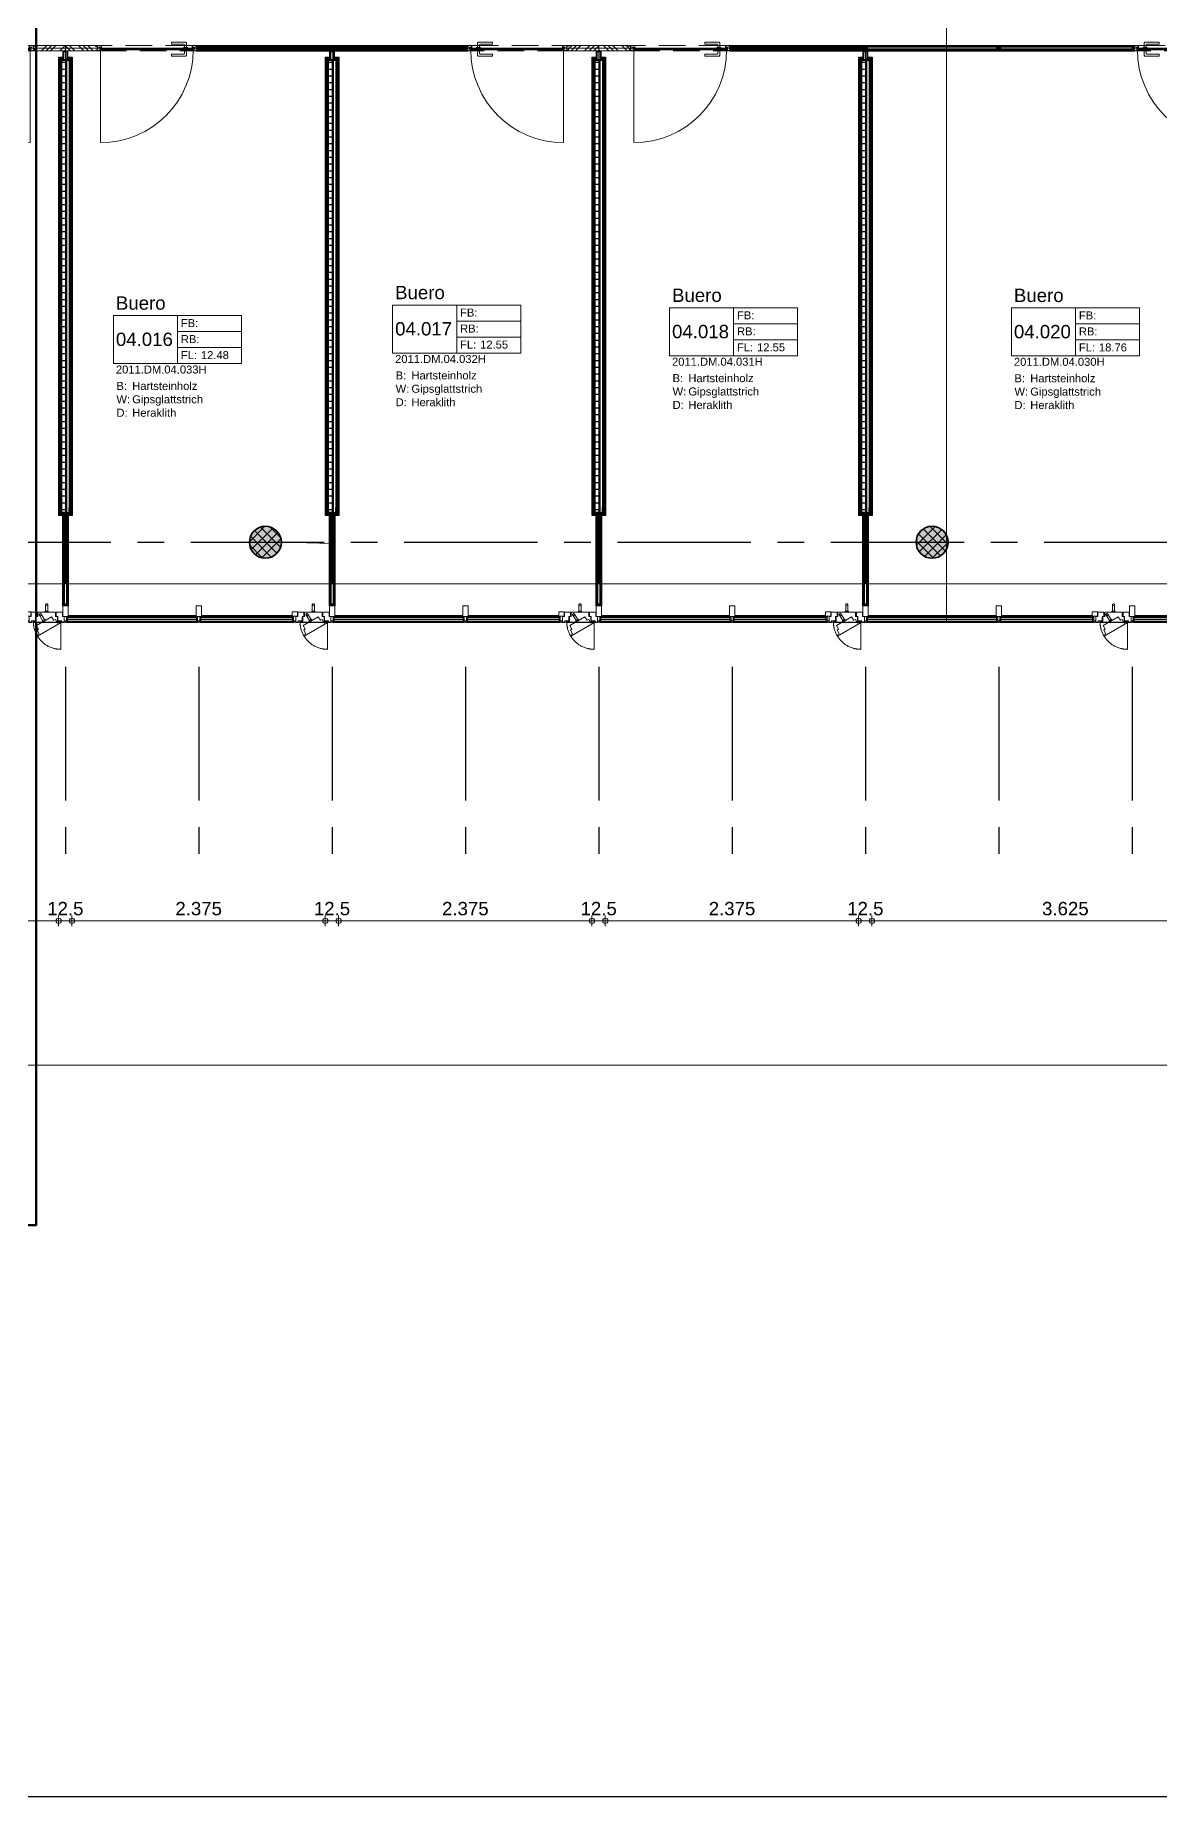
# Model space of a CAD drawing. Header units: millimetres. Extents: x -5 to 111, y -3 to 86.
# Drawn here: x 17.94 to 28.49, y -2.86 to 13.65 of the extents above; entities that cross this region are included whole.
import ezdxf

# ---------------------------------------------------------------- set-up
doc = ezdxf.new("R2010")
doc.units = ezdxf.units.MM
doc.set_wipeout_variables(frame=1)
doc.linetypes.add('MITTE', pattern=[2, 1.25, -0.25, 0.25, -0.25])
doc.linetypes.add('STRICHLINIE2', pattern=[0.375, 0.25, -0.125])
for name, color, linetype, lineweight in [('A1------D-', 9, 'Continuous', 18), ('A1------J-', 10, 'Continuous', 50), ('A1------W-', 9, 'Continuous', 25), ('A1E00---E-', 3, 'MITTE', 25), ('A1E2----E-', 4, 'Continuous', 35), ('A1E2----H-', 5, 'Continuous', 18), ('A1E5----E-', 3, 'Continuous', 25), ('A1M11---E-', 3, 'Continuous', 25), ('A1M11---H-', 5, 'Continuous', 25), ('A1M16---E-', 5, 'Continuous', 18), ('A1M62---E-', 5, 'Continuous', 18), ('A1Z21---E-', 210, 'Continuous', 18), ('A1Z23---E-', 214, 'Continuous', 18), ('A1Z29---T-', 5, 'Continuous', 18)]:
    doc.layers.add(name, color=color, linetype=linetype, lineweight=lineweight)
doc.layers.add('A1------H-', color=8, linetype='Continuous')
doc.styles.add('ARIAL', font='ARIAL.TTF')
doc.dimstyles.new('MST1_50m', dxfattribs={"dimtxt": 0.125, "dimasz": 0.05, "dimexe": 0.05, "dimexo": 0.1, "dimgap": 0.05, "dimtad": 1, "dimdec": 3, "dimzin": 9, "dimdsep": 46, "dimtxsty": 'ARIAL', "dimblk": 'ORIGIN', "dimcen": 0, "dimse1": 1, "dimse2": 1, "dimclrd": 256, "dimclre": 256, "dimclrt": 256, "dimadec": 0, "dimazin": 0, "dimtfac": 1, "dimtdec": 3, "dimtix": 1, "dimtmove": 0, "dimatfit": 3, "dimldrblk": 'ORIGIN', "dimfxl": 0, "dimlwd": -1, "dimlwe": -1, "dimarcsym": 0})

# ---------------------------------------------------------------- blocks, each defined once
blk = doc.blocks.new('Gruppe-11')
at = {"layer": 'A1M16---E-', "linetype": 'Continuous', "lineweight": 5}
h = blk.add_hatch(dxfattribs=at)
h.set_pattern_fill('HARTHOLZ', color=256, style=0, pattern_type=2)
h.set_pattern_definition([(45, (0, 0), (-0.084853, 0.084853), []), (45, (-0.02121, 0.02121), (-0.084853, 0.084853), []), (45, (-0.04243, 0.04243), (-0.084853, 0.084853), [])])
h.paths.add_polyline_path([(0.3225, 0.43355), (0.3225, 0.39355), (0.3425, 0.39355), (0.3425, 0.38855), (0.6225, 0.38855), (0.6225, 0.43855), (0.3425, 0.43855), (0.3425, 0.43355)])
at = {"layer": 'A1M16---E-', "linetype": 'Continuous', "lineweight": 9}
blk.add_lwpolyline([(0.3225, 0.43355), (0.3225, 0.39355), (0.3425, 0.39355), (0.3425, 0.38855), (0.6225, 0.38855), (0.6225, 0.43855), (0.3425, 0.43855), (0.3425, 0.43355)], close=True, dxfattribs=at)
blk = doc.blocks.new('Gruppe-12')
at = {"layer": 'A1M16---E-', "linetype": 'Continuous', "lineweight": 0}
for points in [[(-0.592, 0.413), (-0.584, 0.413), (-0.584, 0.391), (-0.622, 0.391), (-0.622, 0.389), (-0.582, 0.389), (-0.582, 0.415), (-0.59, 0.415), (-0.59, 0.419), (-0.567, 0.419), (-0.567, 0.439), (-0.622, 0.439), (-0.622, 0.437), (-0.569, 0.437), (-0.569, 0.421), (-0.592, 0.421)], [(-0.577, 0.412), (0.293, 0.412), (0.293, 0.406), (-0.577, 0.406)], [(-0.577, 0.405), (0.293, 0.405), (0.293, 0.399), (-0.577, 0.399)], [(0.308, 0.413), (0.3, 0.413), (0.3, 0.391), (0.338, 0.391), (0.338, 0.389), (0.298, 0.389), (0.298, 0.415), (0.306, 0.415), (0.306, 0.419), (0.283, 0.419), (0.283, 0.439), (0.338, 0.439), (0.338, 0.437), (0.285, 0.437), (0.285, 0.421), (0.308, 0.421)]]:
    blk.add_hatch(color=256, dxfattribs=at).paths.add_polyline_path(points)
at = {"layer": 'A1M16---E-', "linetype": 'STRICHLINIE2', "lineweight": 9}
for p, q in [((0.298, 0.389), (-0.582, 0.389)), ((-0.567, 0.439), (0.283, 0.439))]:
    blk.add_line(p, q, dxfattribs=at)
at = {"layer": 'A1M16---E-', "linetype": 'Continuous', "lineweight": 9}
blk.add_line((0.293, 0.399), (0.293, -0.471), dxfattribs=at)
for points in [[(-0.592, 0.413), (-0.584, 0.413), (-0.584, 0.391), (-0.622, 0.391), (-0.622, 0.389), (-0.582, 0.389), (-0.582, 0.415), (-0.59, 0.415), (-0.59, 0.419), (-0.567, 0.419), (-0.567, 0.439), (-0.622, 0.439), (-0.622, 0.437), (-0.569, 0.437), (-0.569, 0.421), (-0.592, 0.421)], [(-0.607, 0.391), (-0.607, 0.437), (-0.569, 0.437), (-0.569, 0.421), (-0.592, 0.421), (-0.592, 0.413), (-0.584, 0.413), (-0.584, 0.391)], [(-0.59, 0.419), (-0.567, 0.419), (-0.567, 0.415), (-0.59, 0.415)], [(-0.577, 0.412), (0.293, 0.412), (0.293, 0.406), (-0.577, 0.406)], [(-0.577, 0.405), (0.293, 0.405), (0.293, 0.399), (-0.577, 0.399)], [(-0.509, 0.412), (-0.499, 0.412), (-0.499, 0.399), (-0.509, 0.399)], [(0.308, 0.413), (0.3, 0.413), (0.3, 0.391), (0.338, 0.391), (0.338, 0.389), (0.298, 0.389), (0.298, 0.415), (0.306, 0.415), (0.306, 0.419), (0.283, 0.419), (0.283, 0.439), (0.338, 0.439), (0.338, 0.437), (0.285, 0.437), (0.285, 0.421), (0.308, 0.421)], [(0.283, 0.419), (0.306, 0.419), (0.306, 0.415), (0.283, 0.415)], [(0.323, 0.391), (0.323, 0.437), (0.285, 0.437), (0.285, 0.421), (0.308, 0.421), (0.308, 0.413), (0.3, 0.413), (0.3, 0.391)], [(0.323, 0.437), (0.338, 0.437), (0.338, 0.434), (0.323, 0.434)], [(0.323, 0.394), (0.338, 0.394), (0.338, 0.391), (0.323, 0.391)]]:
    blk.add_lwpolyline(points, close=True, dxfattribs=at)
at = {"layer": 'A1M16---E-', "linetype": 'Continuous', "lineweight": 9, "flags": 128}
for points in [[(-0.523, 0.412), (-0.486, 0.412), (-0.486, 0.419, 0.414214), (-0.488, 0.421), (-0.521, 0.421, 0.414214), (-0.523, 0.419)], [(-0.523, 0.399), (-0.486, 0.399), (-0.486, 0.391, -0.414214), (-0.488, 0.389), (-0.521, 0.389, -0.414214), (-0.523, 0.391)], [(-0.504, 0.471, 0.414214), (-0.514, 0.461), (-0.514, 0.421), (-0.494, 0.421), (-0.494, 0.446, -0.414214), (-0.489, 0.451), (-0.374, 0.451), (-0.374, 0.471)], [(-0.504, 0.339, -0.414214), (-0.514, 0.349), (-0.514, 0.389), (-0.494, 0.389), (-0.494, 0.364, 0.414214), (-0.489, 0.359), (-0.374, 0.359), (-0.374, 0.339)]]:
    blk.add_lwpolyline(points, format="xyb", close=True, dxfattribs=at)
at = {"layer": 'A1M16---E-', "linetype": 'Continuous', "lineweight": 9}
for centre in [(-0.504, 0.427), (-0.504, 0.383)]:
    blk.add_circle(centre, 0.001, dxfattribs=at)
blk.add_arc((0.293, 0.399), 0.87, 180, 270, dxfattribs=at)
at = {"layer": 'A1M16---E-'}
blk.add_blockref('Gruppe-11', (0, 0), dxfattribs=at)
blk = doc.blocks.new('GLASTUERE 125')
at = {"layer": 'A1M16---E-'}
blk.add_blockref('Gruppe-12', (0, 0), dxfattribs=at)
blk = doc.blocks.new('Gruppe-355')
at = {"layer": 'A1E5----E-', "lineweight": 5}
blk.add_line((-0.017, -0.049), (-0.017, -0.307), dxfattribs=at)
blk.add_open_spline([(-0.017, -0.307), (-0.086, -0.307), (-0.206, -0.238), (-0.275, -0.118), (-0.275, -0.049)], degree=2, dxfattribs=at)
blk = doc.blocks.new('Gruppe-356')
at = {"layer": 'A1E5----E-', "lineweight": 5}
blk.add_lwpolyline([(-0.165, 0.05), (-0.135, 0.05), (-0.135, 0.04), (-0.165, 0.04)], close=True, dxfattribs=at)
at = {"layer": 'A1E5----E-', "lineweight": 5, "flags": 128}
blk.add_lwpolyline([(-0.16, 0.11, -0.414214), (-0.15, 0.12, -0.414214), (-0.14, 0.11), (-0.14, 0.05), (-0.16, 0.05), (-0.16, 0.11)], format="xyb", close=True, dxfattribs=at)
at = {"layer": 'A1E5----E-', "lineweight": 5}
blk.add_circle((-0.15, 0.11), 0.01, dxfattribs=at)
blk = doc.blocks.new('Gruppe-357')
at = {"layer": 'A1E5----E-', "linetype": 'STRICHLINIE2', "lineweight": 5, "flags": 128}
blk.add_lwpolyline([(-0.201, 0.023, 0.414214), (-0.215, 0.027, 0.414214), (-0.218, 0.013), (-0.188, -0.038), (-0.171, -0.028), (-0.201, 0.023)], format="xyb", close=True, dxfattribs=at)
at = {"layer": 'A1E5----E-', "linetype": 'STRICHLINIE2', "lineweight": 5}
blk.add_lwpolyline([(-0.167, -0.026), (-0.193, -0.041), (-0.188, -0.05), (-0.162, -0.035)], close=True, dxfattribs=at)
blk.add_circle((-0.21, 0.018), 0.01, dxfattribs=at)
blk = doc.blocks.new('L_ftungsfl_gel Nord')
at = {"lineweight": 5}
blk.add_wipeout([(-0.025, -0.044), (-0.05, -0.044), (-0.05, 0.001), (-0.068, 0.001), (-0.068, 0.04), (-0.232, 0.04), (-0.232, 0.001), (-0.25, 0.001), (-0.25, -0.044), (-0.275, -0.044), (-0.275, -0.054), (-0.025, -0.054)], dxfattribs=at).dxf.layer = 'A1E5----E-'
at = {"layer": 'A1E5----E-', "lineweight": 5}
for points in [[(-0.35, 0.043), (-0.3, 0.043), (-0.3, 0.003), (-0.35, 0.003)], [(-0.297, 0), (-0.315, 0), (-0.315, -0.054), (-0.292, -0.054), (-0.292, -0.039), (-0.255, -0.039), (-0.255, 0.001), (-0.24, 0.001), (-0.24, 0.04), (-0.297, 0.04)], [(-0.025, -0.044), (-0.05, -0.044), (-0.05, 0.001), (-0.068, 0.001), (-0.068, 0.04), (-0.232, 0.04), (-0.232, 0.001), (-0.25, 0.001), (-0.25, -0.044), (-0.275, -0.044), (-0.275, -0.054), (-0.025, -0.054)], [(-0.003, 0), (0.015, 0), (0.015, -0.054), (-0.008, -0.054), (-0.008, -0.039), (-0.045, -0.039), (-0.045, 0.001), (-0.06, 0.001), (-0.06, 0.04), (-0.003, 0.04)]]:
    blk.add_lwpolyline(points, close=True, dxfattribs=at)
at = {"layer": 'A1E5----E-', "linetype": 'STRICHLINIE2', "lineweight": 5}
blk.add_lwpolyline([(-0.243, -0.174), (-0.221, -0.161), (-0.241, -0.126), (-0.226, -0.117), (-0.246, -0.083), (-0.104, -0.001), (-0.084, -0.035), (-0.068, -0.026), (-0.048, -0.061), (-0.026, -0.049), (-0.021, -0.058), (-0.238, -0.183)], close=True, dxfattribs=at)
at = {"layer": 'A1E5----E-', "lineweight": 5}
blk.add_circle((-0.017, -0.049), 0.005, dxfattribs=at)
at = {"layer": 'A1E5----E-'}
for name in ['Gruppe-357', 'Gruppe-356', 'Gruppe-355']:
    blk.add_blockref(name, (0, 0), dxfattribs=at)
blk = doc.blocks.new('Fassadenlement 21')
at = {"layer": 'A1E5----E-', "lineweight": 5}
for points in [[(-2.525, -0.1), (-2.525, 0), (-2.475, 0), (-2.475, -0.1)], [(-1.275, -0.1), (-1.275, 0), (-1.225, 0), (-1.225, -0.1)], [(-0.025, -0.1), (-0.025, 0), (0.025, 0), (0.025, -0.1)], [(-2.49, -0.1045), (-2.49, -0.1), (-1.61, -0.1), (-1.61, -0.1045)], [(-2.49, -0.109), (-2.49, -0.1045), (-1.61, -0.1045), (-1.61, -0.109)], [(-2.49, -0.125), (-2.49, -0.109), (-2.48, -0.109), (-2.48, -0.125)], [(-2.49, -0.13), (-2.49, -0.125), (-1.61, -0.125), (-1.61, -0.13)], [(-2.49, -0.146), (-2.49, -0.13), (-2.48, -0.13), (-2.48, -0.146)], [(-2.49, -0.154), (-2.49, -0.146), (-1.61, -0.146), (-1.61, -0.154)], [(-0.01, -0.125), (-0.01, -0.109), (-0.02, -0.109), (-0.02, -0.125)], [(-0.01, -0.146), (-0.01, -0.13), (-0.02, -0.13), (-0.02, -0.146)]]:
    blk.add_lwpolyline(points, close=True, dxfattribs=at)
at = {"layer": 'A1E5----E-', "lineweight": 5, "flags": 128}
for points in [[(-2.51, -0.139), (-2.51, -0.154, -0.1622777), (-2.5, -0.1507, -0.1622777), (-2.49, -0.154), (-2.49, -0.139)], [(-0.01, -0.139), (-0.01, -0.154, -0.1622777), (0, -0.1507, -0.1622777), (0.01, -0.154), (0.01, -0.139)]]:
    blk.add_lwpolyline(points, format="xyb", close=True, dxfattribs=at)
at = {"layer": 'A1E5----E-'}
blk.add_blockref('L_ftungsfl_gel Nord', (-1.275, -0.1), dxfattribs=at)
at = {"layer": 'A1E5----E-', "lineweight": 5}
for p, q in [((-2.475, -0.09), (-1.625, -0.09)), ((-0.025, -0.09), (-1.225, -0.09))]:
    blk.add_line(p, q, dxfattribs=at)
for points in [[(-1.62, -0.125), (-1.62, -0.109), (-1.61, -0.109), (-1.61, -0.125)], [(-1.62, -0.146), (-1.62, -0.13), (-1.61, -0.13), (-1.61, -0.146)], [(-1.24, -0.1), (-0.01, -0.1), (-0.01, -0.1045), (-1.24, -0.1045)], [(-1.24, -0.1045), (-0.01, -0.1045), (-0.01, -0.109), (-1.24, -0.109)], [(-1.24, -0.125), (-1.24, -0.109), (-1.23, -0.109), (-1.23, -0.125)], [(-1.24, -0.125), (-0.01, -0.125), (-0.01, -0.13), (-1.24, -0.13)], [(-1.24, -0.146), (-1.24, -0.13), (-1.23, -0.13), (-1.23, -0.146)], [(-1.24, -0.146), (-0.01, -0.146), (-0.01, -0.154), (-1.24, -0.154)]]:
    blk.add_lwpolyline(points, close=True, dxfattribs=at)
at = {"layer": 'A1E5----E-', "lineweight": 5, "flags": 128}
for points in [[(-1.61, -0.139), (-1.61, -0.154, -0.1622777), (-1.6, -0.1507, -0.1622777), (-1.59, -0.154), (-1.59, -0.139)], [(-1.26, -0.139), (-1.26, -0.154, -0.1622777), (-1.25, -0.1507, -0.1622777), (-1.24, -0.154), (-1.24, -0.139)]]:
    blk.add_lwpolyline(points, format="xyb", close=True, dxfattribs=at)
blk = doc.blocks.new('Gruppe-358')
at = {"layer": 'A1E5----E-'}
blk.add_blockref('Fassadenlement 21', (-31.325, -34.24), dxfattribs=at)
blk.add_blockref('Fassadenlement 21', (-28.825, -34.24), dxfattribs=at)
blk.add_blockref('Fassadenlement 21', (-26.325, -34.24), dxfattribs=at)
blk.add_blockref('Fassadenlement 21', (-23.825, -34.24), dxfattribs=at)
blk.add_blockref('Fassadenlement 21', (-21.325, -34.24), dxfattribs=at)
blk = doc.blocks.new('_Origin')
at = {"color": 0, "linetype": 'ByBlock', "lineweight": -2}
blk.add_line((0, 0), (-1, 0), dxfattribs=at)
for points in [[(0, 0), (0, 1)], [(0, 0), (0, -1)]]:
    blk.add_lwpolyline(points)
blk.add_circle((0, 0), 0.5, dxfattribs=at)
blk = doc.blocks.new('*D206')
at = {"layer": 'A1------D-', "transparency": 16777216}
blk.add_line((15.838, 5.352), (18.112, 5.352), dxfattribs=at)
at = {"layer": 'Defpoints', "color": 0, "transparency": 16777216}
for p in [(15.787, 9.15), (18.162, 9.15), (18.162, 5.352)]:
    blk.add_point(p, dxfattribs=at)
at = {"layer": 'A1------D-', "transparency": 16777216, "xscale": 0.05, "yscale": 0.05, "zscale": 0.05, "rotation": 180}
blk.add_blockref('_Origin', (15.787, 5.352), dxfattribs=at)
at = {"layer": 'A1------D-', "transparency": 16777216, "xscale": 0.05, "yscale": 0.05, "zscale": 0.05}
blk.add_blockref('_Origin', (18.162, 5.352), dxfattribs=at)
at = {"layer": 'A1------D-', "transparency": 16777216, "insert": (16.975, 5.466), "char_height": 0.125, "attachment_point": 5, "style": 'ARIAL'}
blk.add_mtext('2.375', dxfattribs=at)
blk = doc.blocks.new('*D207')
at = {"layer": 'A1------D-', "transparency": 16777216}
for p, q in [((18.112, 5.352), (18.062, 5.352)), ((18.162, 5.352), (18.287, 5.352)), ((18.337, 5.352), (18.387, 5.352))]:
    blk.add_line(p, q, dxfattribs=at)
at = {"layer": 'Defpoints', "color": 0, "transparency": 16777216}
for p in [(18.162, 9.15), (18.287, 9.15), (18.287, 5.352)]:
    blk.add_point(p, dxfattribs=at)
at = {"layer": 'A1------D-', "transparency": 16777216, "xscale": 0.05, "yscale": 0.05, "zscale": 0.05}
blk.add_blockref('_Origin', (18.162, 5.352), dxfattribs=at)
at = {"layer": 'A1------D-', "transparency": 16777216, "xscale": 0.05, "yscale": 0.05, "zscale": 0.05, "rotation": 180}
blk.add_blockref('_Origin', (18.287, 5.352), dxfattribs=at)
at = {"layer": 'A1------D-', "transparency": 16777216, "insert": (18.225, 5.466), "char_height": 0.125, "attachment_point": 5, "style": 'ARIAL'}
blk.add_mtext('12.5', dxfattribs=at)
blk = doc.blocks.new('*D208')
at = {"layer": 'A1------D-', "transparency": 16777216}
blk.add_line((18.337, 5.352), (20.612, 5.352), dxfattribs=at)
at = {"layer": 'Defpoints', "color": 0, "transparency": 16777216}
for p in [(18.287, 9.15), (20.662, 9.15), (20.662, 5.352)]:
    blk.add_point(p, dxfattribs=at)
at = {"layer": 'A1------D-', "transparency": 16777216, "xscale": 0.05, "yscale": 0.05, "zscale": 0.05, "rotation": 180}
blk.add_blockref('_Origin', (18.287, 5.352), dxfattribs=at)
at = {"layer": 'A1------D-', "transparency": 16777216, "xscale": 0.05, "yscale": 0.05, "zscale": 0.05}
blk.add_blockref('_Origin', (20.662, 5.352), dxfattribs=at)
at = {"layer": 'A1------D-', "transparency": 16777216, "insert": (19.475, 5.466), "char_height": 0.125, "attachment_point": 5, "style": 'ARIAL'}
blk.add_mtext('2.375', dxfattribs=at)
blk = doc.blocks.new('*D209')
at = {"layer": 'A1------D-', "transparency": 16777216}
for p, q in [((20.612, 5.352), (20.562, 5.352)), ((20.662, 5.352), (20.787, 5.352)), ((20.837, 5.352), (20.887, 5.352))]:
    blk.add_line(p, q, dxfattribs=at)
at = {"layer": 'Defpoints', "color": 0, "transparency": 16777216}
for p in [(20.662, 9.15), (20.787, 9.15), (20.787, 5.352)]:
    blk.add_point(p, dxfattribs=at)
at = {"layer": 'A1------D-', "transparency": 16777216, "xscale": 0.05, "yscale": 0.05, "zscale": 0.05}
blk.add_blockref('_Origin', (20.662, 5.352), dxfattribs=at)
at = {"layer": 'A1------D-', "transparency": 16777216, "xscale": 0.05, "yscale": 0.05, "zscale": 0.05, "rotation": 180}
blk.add_blockref('_Origin', (20.787, 5.352), dxfattribs=at)
at = {"layer": 'A1------D-', "transparency": 16777216, "insert": (20.725, 5.466), "char_height": 0.125, "attachment_point": 5, "style": 'ARIAL'}
blk.add_mtext('12.5', dxfattribs=at)
blk = doc.blocks.new('*D210')
at = {"layer": 'A1------D-', "transparency": 16777216}
blk.add_line((20.837, 5.352), (23.112, 5.352), dxfattribs=at)
at = {"layer": 'Defpoints', "color": 0, "transparency": 16777216}
for p in [(20.787, 9.15), (23.162, 9.15), (23.162, 5.352)]:
    blk.add_point(p, dxfattribs=at)
at = {"layer": 'A1------D-', "transparency": 16777216, "xscale": 0.05, "yscale": 0.05, "zscale": 0.05, "rotation": 180}
blk.add_blockref('_Origin', (20.787, 5.352), dxfattribs=at)
at = {"layer": 'A1------D-', "transparency": 16777216, "xscale": 0.05, "yscale": 0.05, "zscale": 0.05}
blk.add_blockref('_Origin', (23.162, 5.352), dxfattribs=at)
at = {"layer": 'A1------D-', "transparency": 16777216, "insert": (21.975, 5.466), "char_height": 0.125, "attachment_point": 5, "style": 'ARIAL'}
blk.add_mtext('2.375', dxfattribs=at)
blk = doc.blocks.new('*D211')
at = {"layer": 'A1------D-', "transparency": 16777216}
for p, q in [((23.112, 5.352), (23.062, 5.352)), ((23.162, 5.352), (23.287, 5.352)), ((23.337, 5.352), (23.387, 5.352))]:
    blk.add_line(p, q, dxfattribs=at)
at = {"layer": 'Defpoints', "color": 0, "transparency": 16777216}
for p in [(23.162, 9.15), (23.287, 9.15), (23.287, 5.352)]:
    blk.add_point(p, dxfattribs=at)
at = {"layer": 'A1------D-', "transparency": 16777216, "xscale": 0.05, "yscale": 0.05, "zscale": 0.05}
blk.add_blockref('_Origin', (23.162, 5.352), dxfattribs=at)
at = {"layer": 'A1------D-', "transparency": 16777216, "xscale": 0.05, "yscale": 0.05, "zscale": 0.05, "rotation": 180}
blk.add_blockref('_Origin', (23.287, 5.352), dxfattribs=at)
at = {"layer": 'A1------D-', "transparency": 16777216, "insert": (23.225, 5.466), "char_height": 0.125, "attachment_point": 5, "style": 'ARIAL'}
blk.add_mtext('12.5', dxfattribs=at)
blk = doc.blocks.new('*D212')
at = {"layer": 'A1------D-', "transparency": 16777216}
blk.add_line((23.337, 5.352), (25.612, 5.352), dxfattribs=at)
at = {"layer": 'Defpoints', "color": 0, "transparency": 16777216}
for p in [(23.287, 9.15), (25.662, 9.15), (25.662, 5.352)]:
    blk.add_point(p, dxfattribs=at)
at = {"layer": 'A1------D-', "transparency": 16777216, "xscale": 0.05, "yscale": 0.05, "zscale": 0.05, "rotation": 180}
blk.add_blockref('_Origin', (23.287, 5.352), dxfattribs=at)
at = {"layer": 'A1------D-', "transparency": 16777216, "xscale": 0.05, "yscale": 0.05, "zscale": 0.05}
blk.add_blockref('_Origin', (25.662, 5.352), dxfattribs=at)
at = {"layer": 'A1------D-', "transparency": 16777216, "insert": (24.475, 5.466), "char_height": 0.125, "attachment_point": 5, "style": 'ARIAL'}
blk.add_mtext('2.375', dxfattribs=at)
blk = doc.blocks.new('*D213')
at = {"layer": 'A1------D-', "transparency": 16777216}
for p, q in [((25.612, 5.352), (25.562, 5.352)), ((25.662, 5.352), (25.787, 5.352)), ((25.837, 5.352), (25.887, 5.352))]:
    blk.add_line(p, q, dxfattribs=at)
at = {"layer": 'Defpoints', "color": 0, "transparency": 16777216}
for p in [(25.662, 9.15), (25.787, 9.15), (25.787, 5.352)]:
    blk.add_point(p, dxfattribs=at)
at = {"layer": 'A1------D-', "transparency": 16777216, "xscale": 0.05, "yscale": 0.05, "zscale": 0.05}
blk.add_blockref('_Origin', (25.662, 5.352), dxfattribs=at)
at = {"layer": 'A1------D-', "transparency": 16777216, "xscale": 0.05, "yscale": 0.05, "zscale": 0.05, "rotation": 180}
blk.add_blockref('_Origin', (25.787, 5.352), dxfattribs=at)
at = {"layer": 'A1------D-', "transparency": 16777216, "insert": (25.725, 5.466), "char_height": 0.125, "attachment_point": 5, "style": 'ARIAL'}
blk.add_mtext('12.5', dxfattribs=at)
blk = doc.blocks.new('*D214')
at = {"layer": 'A1------D-', "transparency": 16777216}
blk.add_line((25.837, 5.352), (29.362, 5.352), dxfattribs=at)
at = {"layer": 'Defpoints', "color": 0, "transparency": 16777216}
for p in [(25.787, 9.15), (29.412, 9.15), (29.412, 5.352)]:
    blk.add_point(p, dxfattribs=at)
at = {"layer": 'A1------D-', "transparency": 16777216, "xscale": 0.05, "yscale": 0.05, "zscale": 0.05, "rotation": 180}
blk.add_blockref('_Origin', (25.787, 5.352), dxfattribs=at)
at = {"layer": 'A1------D-', "transparency": 16777216, "xscale": 0.05, "yscale": 0.05, "zscale": 0.05}
blk.add_blockref('_Origin', (29.412, 5.352), dxfattribs=at)
at = {"layer": 'A1------D-', "transparency": 16777216, "insert": (27.6, 5.466), "char_height": 0.125, "attachment_point": 5, "style": 'ARIAL'}
blk.add_mtext('3.625', dxfattribs=at)
blk = doc.blocks.new('*D224')
at = {"layer": 'A1------D-', "transparency": 16777216}
blk.add_line((5.295, 4.001), (84.625, 4.001), dxfattribs=at)
at = {"layer": 'Defpoints', "color": 0, "transparency": 16777216}
for p in [(84.675, 18.775), (5.245, 8.158), (84.675, 4.001)]:
    blk.add_point(p, dxfattribs=at)
at = {"layer": 'A1------D-', "transparency": 16777216, "xscale": 0.05, "yscale": 0.05, "zscale": 0.05, "rotation": 180}
blk.add_blockref('_Origin', (5.245, 4.001), dxfattribs=at)
at = {"layer": 'A1------D-', "transparency": 16777216, "xscale": 0.05, "yscale": 0.05, "zscale": 0.05}
blk.add_blockref('_Origin', (84.675, 4.001), dxfattribs=at)
at = {"layer": 'A1------D-', "transparency": 16777216, "insert": (44.96, 4.115), "char_height": 0.125, "attachment_point": 5, "style": 'ARIAL'}
blk.add_mtext('79.43', dxfattribs=at)
blk = doc.blocks.new('bbl-raumstempel')
for points in [[(0, 0), (0, -0.45), (1.2, -0.45), (1.2, 0), (0, 0)], [(0.6, -0.45), (0.6, 0)], [(0.6, -0.15), (1.2, -0.15)], [(0.6, -0.3), (1.2, -0.3)], [(1.2, -0.3), (1.2, -0.45)]]:
    blk.add_lwpolyline(points)
at = {"style": 'ARIAL'}
for s, p in [('FB:', (0.632, -0.108)), ('RB:', (0.632, -0.258)), ('FL:', (0.632, -0.408)), ('B:', (0.028, -0.697)), ('W:', (0.028, -0.822)), ('D:', (0.028, -0.948))]:
    blk.add_text(s, height=0.075, dxfattribs=at).set_placement(p)
for tag, p, height in [('RAUMBEZ', (0.023, 0.055), 0.125), ('RNR1', (0.023, -0.285), 0.125), ('FB', (0.82, -0.108), 0.075), ('RB', (0.82, -0.258), 0.075), ('RNR2', (0.023, -0.543), 0.075), ('FLAECHE', (0.82, -0.408), 0.075), ('B', (0.176, -0.697), 0.075), ('W', (0.176, -0.822), 0.075), ('D', (0.176, -0.948), 0.075)]:
    blk.add_attdef(tag, p, '', height=height, dxfattribs=at)
blk = doc.blocks.new('2011.DM.04.025V', base_point=(44.845, 13.53))
at = {"layer": 'A1Z21---E-'}
blk.add_lwpolyline([(44.845, 13.53), (10.701, 13.53), (44.845, 13.53), (10.701, 13.53)], dxfattribs=at)
at = {"layer": 'A1Z21---E-', "style": 'ARIAL', "flags": 1}
blk.add_attdef('C_NUMBER', (44.845, 13.53), '', height=10, dxfattribs=at)
blk = doc.blocks.new('2011.DM.04.030H', base_point=(25.725, 8.51))
at = {"layer": 'A1Z21---E-'}
blk.add_lwpolyline([(25.725, 8.51), (25.725, 8.902), (26.2, 8.9), (26.211, 8.843), (26.243, 8.795), (26.293, 8.761), (26.35, 8.75), (26.416, 8.765), (26.456, 8.794), (26.489, 8.843), (26.5, 8.9), (26.489, 8.957), (26.455, 9.007), (26.407, 9.039), (26.35, 9.05), (26.298, 9.041), (26.244, 9.006), (26.213, 8.961), (26.2, 8.9), (25.725, 8.902), (25.725, 13.53), (29.475, 13.53), (29.475, 8.51)], close=True, dxfattribs=at)
at = {"layer": 'A1Z21---E-', "style": 'ARIAL', "flags": 1}
blk.add_attdef('C_NUMBER', (25.725, 8.51), '', height=10, dxfattribs=at)
blk = doc.blocks.new('2011.DM.04.031H', base_point=(23.225, 8.51))
at = {"layer": 'A1Z21---E-'}
blk.add_lwpolyline([(23.225, 8.51), (23.225, 13.53), (25.725, 13.53), (25.725, 8.51), (23.225, 8.51)], close=True, dxfattribs=at)
at = {"layer": 'A1Z21---E-', "style": 'ARIAL', "flags": 1}
blk.add_attdef('C_NUMBER', (23.225, 8.51), '', height=10, dxfattribs=at)
blk = doc.blocks.new('2011.DM.04.032H', base_point=(20.725, 8.51))
at = {"layer": 'A1Z21---E-'}
blk.add_lwpolyline([(20.725, 8.51), (20.725, 13.529), (23.225, 13.53), (23.225, 8.51)], close=True, dxfattribs=at)
at = {"layer": 'A1Z21---E-', "style": 'ARIAL', "flags": 1}
blk.add_attdef('C_NUMBER', (20.725, 8.51), '', height=10, dxfattribs=at)
blk = doc.blocks.new('2011.DM.04.033H', base_point=(18.225, 8.51))
at = {"layer": 'A1Z21---E-'}
blk.add_lwpolyline([(18.225, 8.51), (18.225, 13.53), (20.725, 13.529), (20.725, 8.887), (20.25, 8.9), (20.235, 8.965), (20.206, 9.006), (20.158, 9.038), (20.1, 9.05), (20.042, 9.038), (19.994, 9.006), (19.961, 8.957), (19.95, 8.9), (19.96, 8.845), (19.993, 8.795), (20.044, 8.761), (20.1, 8.75), (20.163, 8.764), (20.206, 8.794), (20.238, 8.841), (20.25, 8.9), (20.725, 8.887), (20.725, 8.51)], close=True, dxfattribs=at)
at = {"layer": 'A1Z21---E-', "style": 'ARIAL', "flags": 1}
blk.add_attdef('C_NUMBER', (18.225, 8.51), '', height=10, dxfattribs=at)
blk = doc.blocks.new('2011.DM.04.034H', base_point=(15.724, 8.51))
at = {"layer": 'A1Z21---E-'}
blk.add_lwpolyline([(15.724, 8.51), (15.724, 13.53), (18.225, 13.53), (18.225, 8.51)], close=True, dxfattribs=at)
at = {"layer": 'A1Z21---E-', "style": 'ARIAL', "flags": 1}
blk.add_attdef('C_NUMBER', (15.724, 8.51), '', height=10, dxfattribs=at)

msp = doc.modelspace()

# ---------------------------------------------------------------- hatches: boundary and pattern name
at = {"layer": 'A1------H-'}
h = msp.add_hatch(color=256, dxfattribs=at)
edge = h.paths.add_edge_path()
edge.add_arc((20.1, 8.9), 0.15, 0, 360)
h = msp.add_hatch(color=256, dxfattribs=at)
edge = h.paths.add_edge_path()
edge.add_arc((26.35, 8.9), 0.15, 0, 360)
at = {"layer": 'A1E2----H-'}
h = msp.add_hatch(dxfattribs=at)
h.set_pattern_fill('ANSI37', color=256, scale=0.02, style=0)
edge = h.paths.add_edge_path()
edge.add_arc((20.1, 8.9), 0.15, 0, 360, ccw=False)
h = msp.add_hatch(dxfattribs=at)
h.set_pattern_fill('ANSI37', color=256, scale=0.02, style=0)
edge = h.paths.add_edge_path()
edge.add_arc((26.35, 8.9), 0.15, 0, 360, ccw=False)
at = {"layer": 'A1M11---H-'}
h = msp.add_hatch(dxfattribs=at)
h.set_pattern_fill('ANSI31', color=256, scale=0.02, angle=315, style=0)
h.paths.add_polyline_path([(18.1897, 13.417), (18.2367, 13.417), (18.2367, 9.178), (18.1897, 9.178)])
h = msp.add_hatch(dxfattribs=at)
h.set_pattern_fill('ANSI31', color=256, scale=0.02, angle=315, style=0)
h.paths.add_polyline_path([(20.6897, 13.417), (20.7367, 13.417), (20.7367, 9.178), (20.6897, 9.178)])
h = msp.add_hatch(dxfattribs=at)
h.set_pattern_fill('ANSI31', color=256, scale=0.02, angle=315, style=0)
h.paths.add_polyline_path([(23.1897, 13.417), (23.2367, 13.417), (23.2367, 9.178), (23.1897, 9.178)])
h = msp.add_hatch(dxfattribs=at)
h.set_pattern_fill('ANSI31', color=256, scale=0.02, angle=315, style=0)
h.paths.add_polyline_path([(25.6897, 13.417), (25.7367, 13.417), (25.7367, 9.178), (25.6897, 9.178)])

# ---------------------------------------------------------------- linework, layer by layer
at = {"layer": 'A1------J-', "flags": 128}
msp.add_lwpolyline([(25.188, 40.2), (25.188, 26.04), (17.95, 26.04), (17.95, 2.5), (17.29, 2.5)], dxfattribs=at)
at = {"layer": 'A1E00---E-'}
for p, q in [((1.4, 8.9), (47.4, 8.9)), ((18.225, 7.7311), (18.225, 5.9511)), ((19.475, 7.7311), (19.475, 5.9511)), ((20.725, 7.7311), (20.725, 5.9511)), ((21.975, 7.7311), (21.975, 5.9511)), ((23.225, 7.7311), (23.225, 5.9511)), ((24.475, 7.7311), (24.475, 5.9511)), ((25.725, 7.7311), (25.725, 5.9511)), ((26.975, 7.7311), (26.975, 5.9511)), ((28.225, 7.7311), (28.225, 5.9511))]:
    msp.add_line(p, q, dxfattribs=at)
at = {"layer": 'A1E2----E-'}
for centre in [(20.1, 8.9), (20.1, 8.9), (26.35, 8.9), (26.35, 8.9)]:
    msp.add_circle(centre, 0.15, dxfattribs=at)
at = {"layer": 'A1M11---E-'}
for p, q in [((19.47, 13.5175), (19.455, 13.5445)), ((19.47, 13.5445), (19.455, 13.5175)), ((20.7075, 13.5175), (20.7225, 13.5445)), ((20.7075, 13.5445), (20.7225, 13.5175)), ((20.7425, 13.5175), (20.7275, 13.5445)), ((20.7425, 13.5445), (20.7275, 13.5175)), ((21.98, 13.5175), (21.995, 13.5445)), ((21.98, 13.5445), (21.995, 13.5175)), ((24.47, 13.5175), (24.455, 13.5445)), ((24.47, 13.5445), (24.455, 13.5175)), ((25.7075, 13.5175), (25.7225, 13.5445)), ((25.7075, 13.5445), (25.7225, 13.5175)), ((25.7425, 13.5175), (25.7275, 13.5445)), ((25.7425, 13.5445), (25.7275, 13.5175)), ((26.9575, 13.5175), (26.9725, 13.5445)), ((26.9575, 13.5445), (26.9725, 13.5175)), ((26.9925, 13.5175), (26.9775, 13.5445)), ((26.9925, 13.5445), (26.9775, 13.5175)), ((28.23, 13.5175), (28.245, 13.5445)), ((28.23, 13.5445), (28.245, 13.5175)), ((18.2125, 9.13), (18.2395, 9.145)), ((18.2395, 9.13), (18.2125, 9.145)), ((20.7125, 9.13), (20.7395, 9.145)), ((20.7395, 9.13), (20.7125, 9.145)), ((23.2125, 9.13), (23.2395, 9.145)), ((23.2395, 9.13), (23.2125, 9.145)), ((25.7125, 9.13), (25.7395, 9.145)), ((25.7395, 9.13), (25.7125, 9.145)), ((18.2125, 8.324), (18.2395, 8.309)), ((18.2395, 8.324), (18.2125, 8.309)), ((20.7125, 8.324), (20.7395, 8.309)), ((20.7395, 8.324), (20.7125, 8.309)), ((23.2125, 8.324), (23.2395, 8.309)), ((23.2395, 8.324), (23.2125, 8.309)), ((25.7125, 8.324), (25.7395, 8.309)), ((25.7395, 8.324), (25.7125, 8.309))]:
    msp.add_line(p, q, dxfattribs=at)
for points in [[(19.455, 13.555), (20.7225, 13.555), (20.7225, 13.553), (19.455, 13.553)], [(19.455, 13.553), (20.7225, 13.553), (20.7225, 13.507), (19.455, 13.507)], [(20.7225, 13.5445), (20.7225, 13.5505), (19.455, 13.5505), (19.455, 13.5445)], [(19.455, 13.5445), (19.47, 13.5445), (19.47, 13.5175), (19.455, 13.5175)], [(20.7075, 13.5445), (20.7225, 13.5445), (20.7225, 13.5175), (20.7075, 13.5175)], [(20.7225, 13.5505), (20.7275, 13.5505), (20.7275, 13.5095), (20.7225, 13.5095)], [(20.7275, 13.555), (21.995, 13.555), (21.995, 13.553), (20.7275, 13.553)], [(20.7275, 13.553), (21.995, 13.553), (21.995, 13.507), (20.7275, 13.507)], [(21.995, 13.5445), (21.995, 13.5505), (20.7275, 13.5505), (20.7275, 13.5445)], [(20.7275, 13.5445), (20.7425, 13.5445), (20.7425, 13.5175), (20.7275, 13.5175)], [(21.98, 13.5445), (21.995, 13.5445), (21.995, 13.5175), (21.98, 13.5175)], [(24.455, 13.555), (25.7225, 13.555), (25.7225, 13.553), (24.455, 13.553)], [(24.455, 13.553), (25.7225, 13.553), (25.7225, 13.507), (24.455, 13.507)], [(25.7225, 13.5445), (25.7225, 13.5505), (24.455, 13.5505), (24.455, 13.5445)], [(24.455, 13.5445), (24.47, 13.5445), (24.47, 13.5175), (24.455, 13.5175)], [(25.7075, 13.5445), (25.7225, 13.5445), (25.7225, 13.5175), (25.7075, 13.5175)], [(25.7225, 13.5505), (25.7275, 13.5505), (25.7275, 13.5095), (25.7225, 13.5095)], [(25.7275, 13.555), (26.9725, 13.555), (26.9725, 13.553), (25.7275, 13.553)], [(25.7275, 13.553), (26.9725, 13.553), (26.9725, 13.507), (25.7275, 13.507)], [(25.7275, 13.5445), (25.7275, 13.5505), (26.9725, 13.5505), (26.9725, 13.5445)], [(25.7275, 13.5445), (25.7425, 13.5445), (25.7425, 13.5175), (25.7275, 13.5175)], [(26.9575, 13.5445), (26.9725, 13.5445), (26.9725, 13.5175), (26.9575, 13.5175)], [(26.9725, 13.5505), (26.9775, 13.5505), (26.9775, 13.5095), (26.9725, 13.5095)], [(26.9775, 13.555), (28.245, 13.555), (28.245, 13.553), (26.9775, 13.553)], [(26.9775, 13.553), (28.245, 13.553), (28.245, 13.507), (26.9775, 13.507)], [(26.9775, 13.5445), (26.9775, 13.5505), (28.245, 13.5505), (28.245, 13.5445)], [(26.9775, 13.5445), (26.9925, 13.5445), (26.9925, 13.5175), (26.9775, 13.5175)], [(28.23, 13.5445), (28.245, 13.5445), (28.245, 13.5175), (28.23, 13.5175)], [(18.1625, 13.445), (18.205, 13.445), (18.205, 13.4325), (18.1625, 13.4325)], [(18.1625, 13.4325), (18.175, 13.4325), (18.175, 9.1625), (18.1625, 9.1625)], [(18.175, 13.4325), (18.205, 13.4325), (18.205, 13.42), (18.175, 13.42)], [(18.175, 13.42), (18.1875, 13.42), (18.1875, 9.175), (18.175, 9.175)], [(18.2625, 13.37), (18.2625, 13.42), (18.1875, 13.42), (18.1875, 13.37), (18.1897, 13.37), (18.1897, 13.417), (18.2602, 13.417), (18.2602, 13.37)], [(18.1897, 13.417), (18.2367, 13.417), (18.2367, 9.178), (18.1897, 9.178)], [(18.205, 13.42), (18.205, 13.4715), (18.205, 13.4925), (18.205, 13.5), (18.245, 13.5), (18.245, 13.4925), (18.245, 13.4715), (18.245, 13.42)], [(18.207, 13.4715), (18.207, 13.422), (18.243, 13.422), (18.243, 13.4715), (18.243, 13.4925), (18.243, 13.498), (18.207, 13.498), (18.207, 13.4925)], [(18.245, 13.445), (18.2875, 13.445), (18.2875, 13.4325), (18.245, 13.4325)], [(18.245, 13.4325), (18.275, 13.4325), (18.275, 13.42), (18.245, 13.42)], [(18.2625, 13.42), (18.275, 13.42), (18.275, 9.175), (18.2625, 9.175)], [(18.275, 13.4325), (18.2875, 13.4325), (18.2875, 9.1625), (18.275, 9.1625)], [(20.7225, 13.5095), (20.7225, 13.5175), (19.455, 13.5175), (19.455, 13.5095)], [(19.455, 13.507), (20.7225, 13.507), (20.7225, 13.505), (19.455, 13.505)], [(20.6625, 13.445), (20.705, 13.445), (20.705, 13.4325), (20.6625, 13.4325)], [(20.6625, 13.4325), (20.675, 13.4325), (20.675, 9.1625), (20.6625, 9.1625)], [(20.675, 13.4325), (20.705, 13.4325), (20.705, 13.42), (20.675, 13.42)], [(20.675, 13.42), (20.6875, 13.42), (20.6875, 9.175), (20.675, 9.175)], [(20.7625, 13.37), (20.7625, 13.42), (20.6875, 13.42), (20.6875, 13.37), (20.6897, 13.37), (20.6897, 13.417), (20.7602, 13.417), (20.7602, 13.37)], [(20.6897, 13.417), (20.7367, 13.417), (20.7367, 9.178), (20.6897, 9.178)], [(20.705, 13.42), (20.705, 13.4715), (20.705, 13.4925), (20.705, 13.5), (20.745, 13.5), (20.745, 13.4925), (20.745, 13.4715), (20.745, 13.42)], [(20.707, 13.4715), (20.707, 13.422), (20.743, 13.422), (20.743, 13.4715), (20.743, 13.4925), (20.743, 13.498), (20.707, 13.498), (20.707, 13.4925)], [(21.995, 13.5095), (21.995, 13.5175), (20.7275, 13.5175), (20.7275, 13.5095)], [(20.7275, 13.507), (21.995, 13.507), (21.995, 13.505), (20.7275, 13.505)], [(20.745, 13.445), (20.7875, 13.445), (20.7875, 13.4325), (20.745, 13.4325)], [(20.745, 13.4325), (20.775, 13.4325), (20.775, 13.42), (20.745, 13.42)], [(20.7625, 13.42), (20.775, 13.42), (20.775, 9.175), (20.7625, 9.175)], [(20.775, 13.4325), (20.7875, 13.4325), (20.7875, 9.1625), (20.775, 9.1625)], [(23.1625, 13.445), (23.205, 13.445), (23.205, 13.4325), (23.1625, 13.4325)], [(23.1625, 13.4325), (23.175, 13.4325), (23.175, 9.1625), (23.1625, 9.1625)], [(23.175, 13.4325), (23.205, 13.4325), (23.205, 13.42), (23.175, 13.42)], [(23.175, 13.42), (23.1875, 13.42), (23.1875, 9.175), (23.175, 9.175)], [(23.2625, 13.37), (23.2625, 13.42), (23.1875, 13.42), (23.1875, 13.37), (23.1897, 13.37), (23.1897, 13.417), (23.2602, 13.417), (23.2602, 13.37)], [(23.1897, 13.417), (23.2367, 13.417), (23.2367, 9.178), (23.1897, 9.178)], [(23.205, 13.42), (23.205, 13.4715), (23.205, 13.4925), (23.205, 13.5), (23.245, 13.5), (23.245, 13.4925), (23.245, 13.4715), (23.245, 13.42)], [(23.207, 13.4715), (23.207, 13.422), (23.243, 13.422), (23.243, 13.4715), (23.243, 13.4925), (23.243, 13.498), (23.207, 13.498), (23.207, 13.4925)], [(23.245, 13.445), (23.2875, 13.445), (23.2875, 13.4325), (23.245, 13.4325)], [(23.245, 13.4325), (23.275, 13.4325), (23.275, 13.42), (23.245, 13.42)], [(23.2625, 13.42), (23.275, 13.42), (23.275, 9.175), (23.2625, 9.175)], [(23.275, 13.4325), (23.2875, 13.4325), (23.2875, 9.1625), (23.275, 9.1625)], [(25.7225, 13.5095), (25.7225, 13.5175), (24.455, 13.5175), (24.455, 13.5095)], [(24.455, 13.507), (25.7225, 13.507), (25.7225, 13.505), (24.455, 13.505)], [(25.6625, 13.445), (25.705, 13.445), (25.705, 13.4325), (25.6625, 13.4325)], [(25.6625, 13.4325), (25.675, 13.4325), (25.675, 9.1625), (25.6625, 9.1625)], [(25.675, 13.4325), (25.705, 13.4325), (25.705, 13.42), (25.675, 13.42)], [(25.675, 13.42), (25.6875, 13.42), (25.6875, 9.175), (25.675, 9.175)], [(25.7625, 13.37), (25.7625, 13.42), (25.6875, 13.42), (25.6875, 13.37), (25.6897, 13.37), (25.6897, 13.417), (25.7602, 13.417), (25.7602, 13.37)], [(25.6897, 13.417), (25.7367, 13.417), (25.7367, 9.178), (25.6897, 9.178)], [(25.705, 13.42), (25.705, 13.4715), (25.705, 13.4925), (25.705, 13.5), (25.745, 13.5), (25.745, 13.4925), (25.745, 13.4715), (25.745, 13.42)], [(25.707, 13.4715), (25.707, 13.422), (25.743, 13.422), (25.743, 13.4715), (25.743, 13.4925), (25.743, 13.498), (25.707, 13.498), (25.707, 13.4925)], [(25.7275, 13.5095), (25.7275, 13.5175), (26.9725, 13.5175), (26.9725, 13.5095)], [(25.7275, 13.507), (26.9725, 13.507), (26.9725, 13.505), (25.7275, 13.505)], [(25.745, 13.445), (25.7875, 13.445), (25.7875, 13.4325), (25.745, 13.4325)], [(25.745, 13.4325), (25.775, 13.4325), (25.775, 13.42), (25.745, 13.42)], [(25.7625, 13.42), (25.775, 13.42), (25.775, 9.175), (25.7625, 9.175)], [(25.775, 13.4325), (25.7875, 13.4325), (25.7875, 9.1625), (25.775, 9.1625)], [(26.9775, 13.5095), (26.9775, 13.5175), (28.245, 13.5175), (28.245, 13.5095)], [(26.9775, 13.507), (28.245, 13.507), (28.245, 13.505), (26.9775, 13.505)], [(18.1625, 9.1625), (18.2875, 9.1625), (18.2875, 9.15), (18.1625, 9.15)], [(18.175, 9.175), (18.275, 9.175), (18.275, 9.1625), (18.175, 9.1625)], [(18.2625, 9.225), (18.2625, 9.175), (18.1875, 9.175), (18.1875, 9.225), (18.1897, 9.225), (18.1897, 9.178), (18.2602, 9.178), (18.2602, 9.225)], [(18.2, 9.15), (18.202, 9.15), (18.202, 8.304), (18.2, 8.304)], [(18.202, 9.15), (18.248, 9.15), (18.248, 8.304), (18.202, 8.304)], [(18.2045, 9.15), (18.2455, 9.15), (18.2455, 9.145), (18.2045, 9.145)], [(18.2045, 9.1449), (18.2125, 9.1449), (18.2125, 8.309), (18.2045, 8.309)], [(18.2125, 9.145), (18.2395, 9.145), (18.2395, 9.13), (18.2125, 9.13)], [(18.2395, 9.1449), (18.2455, 9.1449), (18.2455, 8.309), (18.2395, 8.309)], [(18.248, 9.15), (18.25, 9.15), (18.25, 8.304), (18.248, 8.304)], [(20.6625, 9.1625), (20.7875, 9.1625), (20.7875, 9.15), (20.6625, 9.15)], [(20.675, 9.175), (20.775, 9.175), (20.775, 9.1625), (20.675, 9.1625)], [(20.7625, 9.225), (20.7625, 9.175), (20.6875, 9.175), (20.6875, 9.225), (20.6897, 9.225), (20.6897, 9.178), (20.7602, 9.178), (20.7602, 9.225)], [(20.7, 9.15), (20.702, 9.15), (20.702, 8.304), (20.7, 8.304)], [(20.702, 9.15), (20.748, 9.15), (20.748, 8.304), (20.702, 8.304)], [(20.7045, 9.15), (20.7455, 9.15), (20.7455, 9.145), (20.7045, 9.145)], [(20.7045, 9.1449), (20.7125, 9.1449), (20.7125, 8.309), (20.7045, 8.309)], [(20.7125, 9.145), (20.7395, 9.145), (20.7395, 9.13), (20.7125, 9.13)], [(20.7395, 9.1449), (20.7455, 9.1449), (20.7455, 8.309), (20.7395, 8.309)], [(20.748, 9.15), (20.75, 9.15), (20.75, 8.304), (20.748, 8.304)], [(23.1625, 9.1625), (23.2875, 9.1625), (23.2875, 9.15), (23.1625, 9.15)], [(23.175, 9.175), (23.275, 9.175), (23.275, 9.1625), (23.175, 9.1625)], [(23.2625, 9.225), (23.2625, 9.175), (23.1875, 9.175), (23.1875, 9.225), (23.1897, 9.225), (23.1897, 9.178), (23.2602, 9.178), (23.2602, 9.225)], [(23.2, 9.15), (23.202, 9.15), (23.202, 8.304), (23.2, 8.304)], [(23.202, 9.15), (23.248, 9.15), (23.248, 8.304), (23.202, 8.304)], [(23.2045, 9.15), (23.2455, 9.15), (23.2455, 9.145), (23.2045, 9.145)], [(23.2045, 9.1449), (23.2125, 9.1449), (23.2125, 8.309), (23.2045, 8.309)], [(23.2125, 9.145), (23.2395, 9.145), (23.2395, 9.13), (23.2125, 9.13)], [(23.2395, 9.1449), (23.2455, 9.1449), (23.2455, 8.309), (23.2395, 8.309)], [(23.248, 9.15), (23.25, 9.15), (23.25, 8.304), (23.248, 8.304)], [(25.6625, 9.1625), (25.7875, 9.1625), (25.7875, 9.15), (25.6625, 9.15)], [(25.675, 9.175), (25.775, 9.175), (25.775, 9.1625), (25.675, 9.1625)], [(25.7625, 9.225), (25.7625, 9.175), (25.6875, 9.175), (25.6875, 9.225), (25.6897, 9.225), (25.6897, 9.178), (25.7602, 9.178), (25.7602, 9.225)], [(25.7, 9.15), (25.702, 9.15), (25.702, 8.304), (25.7, 8.304)], [(25.702, 9.15), (25.748, 9.15), (25.748, 8.304), (25.702, 8.304)], [(25.7045, 9.15), (25.7455, 9.15), (25.7455, 9.145), (25.7045, 9.145)], [(25.7045, 9.1449), (25.7125, 9.1449), (25.7125, 8.309), (25.7045, 8.309)], [(25.7125, 9.145), (25.7395, 9.145), (25.7395, 9.13), (25.7125, 9.13)], [(25.7395, 9.1449), (25.7455, 9.1449), (25.7455, 8.309), (25.7395, 8.309)], [(25.748, 9.15), (25.75, 9.15), (25.75, 8.304), (25.748, 8.304)], [(18.2045, 8.309), (18.2455, 8.309), (18.2455, 8.304), (18.2045, 8.304)], [(18.2125, 8.324), (18.2395, 8.324), (18.2395, 8.309), (18.2125, 8.309)], [(20.7045, 8.309), (20.7455, 8.309), (20.7455, 8.304), (20.7045, 8.304)], [(20.7125, 8.324), (20.7395, 8.324), (20.7395, 8.309), (20.7125, 8.309)], [(23.2045, 8.309), (23.2455, 8.309), (23.2455, 8.304), (23.2045, 8.304)], [(23.2125, 8.324), (23.2395, 8.324), (23.2395, 8.309), (23.2125, 8.309)], [(25.7045, 8.309), (25.7455, 8.309), (25.7455, 8.304), (25.7045, 8.304)], [(25.7125, 8.324), (25.7395, 8.324), (25.7395, 8.309), (25.7125, 8.309)]]:
    msp.add_lwpolyline(points, close=True, dxfattribs=at)
at = {"layer": 'A1M62---E-'}
msp.add_line((5.675, 8.51), (44.915, 8.51), dxfattribs=at)

# ---------------------------------------------------------------- block references
at = {"layer": 'A1M16---E-'}
for p in [(17.6025, 13.1164), (22.6025, 13.1164), (28.8525, 13.1164)]:
    msp.add_blockref('GLASTUERE 125', p, dxfattribs=at)
at = {"layer": 'A1M16---E-', "xscale": -1}
for p in [(18.8475, 13.1164), (23.8475, 13.1164)]:
    msp.add_blockref('GLASTUERE 125', p, dxfattribs=at)
at = {"layer": 'A1Z21---E-'}
for name, p in [('2011.DM.04.025V', (44.845, 13.53)), ('2011.DM.04.034H', (15.7243, 8.51)), ('2011.DM.04.033H', (18.225, 8.51)), ('2011.DM.04.032H', (20.725, 8.51)), ('2011.DM.04.031H', (23.225, 8.51)), ('2011.DM.04.030H', (25.7249, 8.51))]:
    msp.add_blockref(name, p, dxfattribs=at)
at = {"layer": 'A1Z29---T-'}
for p, values in [((21.2936, 11.1233), {'FLAECHE': '12.55', 'RAUMBEZ': 'Buero', 'RNR1': '04.017', 'RNR2': '2011.DM.04.032H', 'B': 'Hartsteinholz', 'W': 'Gipsglattstrich', 'D': 'Heraklith'}), ((23.8897, 11.0976), {'FLAECHE': '12.55', 'RAUMBEZ': 'Buero', 'RNR1': '04.018', 'RNR2': '2011.DM.04.031H', 'B': 'Hartsteinholz', 'W': 'Gipsglattstrich', 'D': 'Heraklith'}), ((27.0947, 11.0966), {'FLAECHE': '18.76', 'RAUMBEZ': 'Buero', 'RNR1': '04.020', 'RNR2': '2011.DM.04.030H', 'B': 'Hartsteinholz', 'W': 'Gipsglattstrich', 'D': 'Heraklith'}), ((18.676, 11.0246), {'FLAECHE': '12.48', 'RAUMBEZ': 'Buero', 'RNR1': '04.016', 'RNR2': '2011.DM.04.033H', 'B': 'Hartsteinholz', 'W': 'Gipsglattstrich', 'D': 'Heraklith'})]:
    msp.add_blockref('bbl-raumstempel', p, dxfattribs=at).add_auto_attribs(values)

# ---------------------------------------------------------------- next in the draw order: block references
at = {"layer": 'A1E5----E-'}
msp.add_blockref('Gruppe-358', (50.8004, 42.5436), dxfattribs=at)

# ---------------------------------------------------------------- next in the draw order: linework, layer by layer
at = {"layer": 'A1------W-', "flags": 128}
msp.add_lwpolyline([(-4.5891, 86.243), (110.9109, 86.243), (110.9109, -2.857), (-4.5891, -2.857)], close=True, dxfattribs=at)
at = {"layer": 'A1Z23---E-'}
msp.add_lwpolyline([(5.245, 46.5598), (5.245, 8.15), (26.4855, 8.15), (26.4855, 19.33), (25.63, 19.33), (25.63, 19.65), (28.2783, 19.65), (28.2783, 19.33), (26.4855, 19.33), (26.4855, 8.15), (45.31, 8.15), (45.31, 18.775), (52.0028, 18.775), (52.0028, 42.15)], dxfattribs=at)

# ---------------------------------------------------------------- next in the draw order: dimensions: what is measured, and where the dimension line sits
at = {"layer": 'A1------D-'}
for base, p1, p2, picture, middle in [((84.675, 4.0007), (5.245, 8.158), (84.675, 18.775), '*D224', (44.96, 4.1146)), ((18.1625, 5.3524), (15.7875, 9.15), (18.1625, 9.15), '*D206', (16.975, 5.4663)), ((20.6625, 5.3524), (18.2875, 9.15), (20.6625, 9.15), '*D208', (19.475, 5.4663)), ((23.1625, 5.3524), (20.7875, 9.15), (23.1625, 9.15), '*D210', (21.975, 5.4663)), ((25.6625, 5.3524), (23.2875, 9.15), (25.6625, 9.15), '*D212', (24.475, 5.4663)), ((29.4125, 5.3524), (25.7875, 9.15), (29.4125, 9.15), '*D214', (27.6, 5.4663))]:
    dim = msp.add_linear_dim(base=base, p1=p1, p2=p2, dimstyle='MST1_50m', dxfattribs=at)
    dim.commit()
    dim.dimension.update_dxf_attribs({"geometry": picture, "text_midpoint": middle})
for base, p1, p2, picture, middle in [((18.2875, 5.3524), (18.1625, 9.15), (18.2875, 9.15), '*D207', (18.225, 5.4662)), ((20.7875, 5.3524), (20.6625, 9.15), (20.7875, 9.15), '*D209', (20.725, 5.4662)), ((23.2875, 5.3524), (23.1625, 9.15), (23.2875, 9.15), '*D211', (23.225, 5.4662)), ((25.7875, 5.3524), (25.6625, 9.15), (25.7875, 9.15), '*D213', (25.725, 5.4662))]:
    dim = msp.add_linear_dim(base=base, p1=p1, p2=p2, dimstyle='MST1_50m', override={"dimdec": 1, "dimlfac": 100, "dimtdec": 1, "dimtmove": 1}, dxfattribs=at)
    dim.commit()
    dim.dimension.update_dxf_attribs({"geometry": picture, "text_midpoint": middle})

doc.saveas('drawing.dxf')
